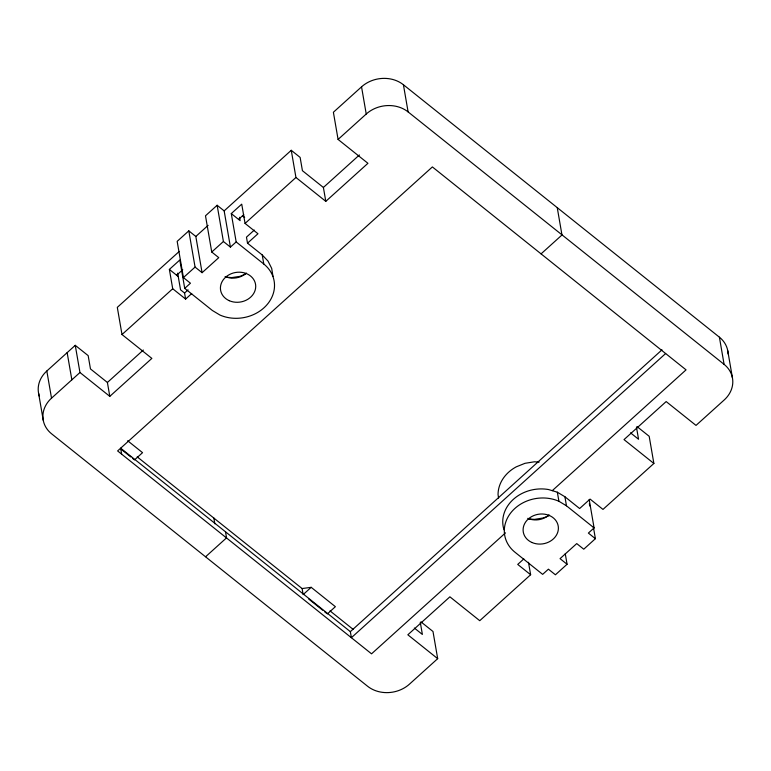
<?xml version="1.0" encoding="UTF-8"?>
<svg xmlns="http://www.w3.org/2000/svg" width="771" height="771" viewBox="0 0 771 771"><rect width="100%" height="100%" fill="white"/><g stroke="black" fill="none" stroke-linecap="round" stroke-linejoin="round"><path stroke-width="1.16" d="M247.51 243.183L257.967 233.748L245.062 223.426L241.728 204.151L231.281 213.586L236.167 241.921L230.423 247.115L224.159 210.888L217.143 205.269L205.491 215.793L211.746 252.021L218.762 257.639L202.089 272.693L195.824 236.466L188.808 230.857L177.166 241.362L183.421 277.589L190.447 283.208L184.722 288.373L212.353 310.472L219.908 315.021A36.594 30.898 -9.8 0 0 267.026 304.69A36.594 30.898 -9.8 0 0 263.798 264.019L262.236 254.96L247.51 243.183L246.469 237.15L254.305 230.076M39.456 396.429A29.732 25.106 -9.8 0 1 46.829 370.996L75.259 345.331L88.173 355.633L90.467 368.923L107.4 382.474L109.8 396.361L151.858 358.399L122.001 334.537L117.308 307.369L179.277 251.404M195.824 236.466L208.122 225.373M224.159 210.888L291.255 150.306L300.131 157.409L302.425 170.69L323.396 187.469L325.796 201.356L367.931 163.307L338.084 139.435L333.39 112.258L361.541 86.844A29.732 25.106 -9.8 0 1 403.416 84.752L719.401 337.187A29.732 25.106 -9.8 0 1 728.103 354.005M191.709 293.568L185.618 299.071L172.714 288.749L169.369 269.426L179.826 259.991L184.722 288.373M176.636 275.237L182.727 269.734M238.538 219.388L243.761 214.675M183.421 277.589L195.073 267.084L188.808 230.857M211.746 252.021L223.407 241.496L217.143 205.269M421.014 621.908L432.994 631.497L437.687 658.665L409.459 684.156A29.732 25.106 -9.8 0 1 367.584 686.248L51.599 433.813A29.732 25.106 -9.8 0 1 51.522 398.164L79.962 372.509L75.259 345.331M122.001 334.537L172.714 288.749M245.062 223.426L295.948 177.484L291.255 150.306M338.084 139.435L366.235 114.021A29.732 25.106 -9.8 0 1 408.11 111.92L724.094 364.355A29.732 25.106 -9.8 0 1 724.171 400.004L696.011 425.409L666.163 401.566L624.018 439.605L653.875 463.467L602.98 509.419L590.075 499.097L579.628 508.532L564.912 496.755L557.346 492.206L548.557 489.546A36.594 30.898 -9.8 0 0 504.003 529.773M185.618 299.071L184.568 293.038L188.057 289.886M323.396 187.469L359.392 154.971M541.069 253.871L561.972 235.001L557.279 207.833M327.347 613.947L335.385 606.69L311.185 587.329L303.148 594.595L302.107 588.552L137.209 456.866M665.643 353.523L351.383 637.694L350.342 631.651L661.99 349.841M505.535 532.848L371.545 653.827L117.616 450.939L432.377 166.931L686.055 369.858L552.258 490.664M523.827 558.917L517.726 564.42L530.631 574.742L479.745 620.694L449.898 596.821L407.84 634.793L437.687 658.665M594.094 527.913L588.379 533.079L595.395 538.688L583.753 549.203L576.737 543.594L560.054 558.647L567.07 564.266L555.419 574.79L548.403 569.171L542.649 574.366L515.028 552.267A36.594 30.898 -9.8 0 1 511.799 511.597A36.594 30.898 -9.8 0 1 558.917 501.266L566.473 505.815L594.094 527.913L589.198 499.541M107.4 382.474L143.329 350.044M205.645 556.71L226.558 537.84L225.508 531.797L120.604 448.124L121.645 454.158M245.351 274.119L239.974 276.365L231.849 277.579L227.223 277.29M302.107 588.552L311.185 587.329M539.141 462.08L534.428 461.79L525.003 463.313L516.213 466.86A36.594 30.898 -9.8 0 0 498.047 494.635L498.586 498.047M528.549 518.999L534.525 519.375L542.63 518.054A31.447 26.551 -9.8 0 0 549.164 515.548M637.183 426.72L649.182 436.29L653.875 463.467M630.533 432.849L638.561 439.268L636.451 427.095M295.948 177.484L325.796 201.356M242.817 216.015L244.658 217.489M231.281 213.586L240.147 220.679L239.569 217.297M236.167 241.921L263.798 264.019M223.407 241.496L230.423 247.115M195.073 267.084L202.089 272.693M169.369 269.426L178.246 276.529M184.568 293.038L180.539 289.809L177.667 273.165M414.355 628.037L422.383 634.456L420.282 622.274M79.962 372.509L109.8 396.361M127.658 440.752L142.548 452.664L134.511 459.921L132.651 458.437M330.017 610.883L353.205 629.425M225.508 531.797L350.342 631.651M308.737 599.057L322.692 610.227M324.552 611.711L326.422 613.205M121.481 449.503L130.791 456.943M262.236 254.96L268.038 261.099L271.691 268.395L273.001 276.404M727.737 350.651L732.431 377.829M719.401 337.187L724.094 364.355M589.343 503.636L589.748 505.969M593.381 527.007L595.395 538.688M564.912 496.755L566.473 505.815M557.346 492.206L558.917 501.266M565.259 553.742L567.07 564.266M528.482 562.271L530.631 574.742M403.416 84.752L408.11 111.92M361.541 86.844L366.235 114.021M213.808 517.939L214.83 523.808M67.154 352.665L71.857 379.843M46.829 370.996L51.522 398.164M38.569 393.171L43.263 420.349M246.402 273.098A17.723 14.967 -9.8 0 1 225.103 276.548M549.077 514.893A17.723 14.967 -9.8 0 1 527.778 518.343M229.276 300.7A17.723 14.967 -9.8 0 0 255.721 286.359A17.723 14.967 -9.8 0 0 229.218 274.669A17.723 14.967 -9.8 0 0 229.276 300.7M531.951 542.495A17.723 14.967 -9.8 0 0 558.397 528.154A17.723 14.967 -9.8 0 0 531.894 516.464A17.723 14.967 -9.8 0 0 531.951 542.495"/></g></svg>
